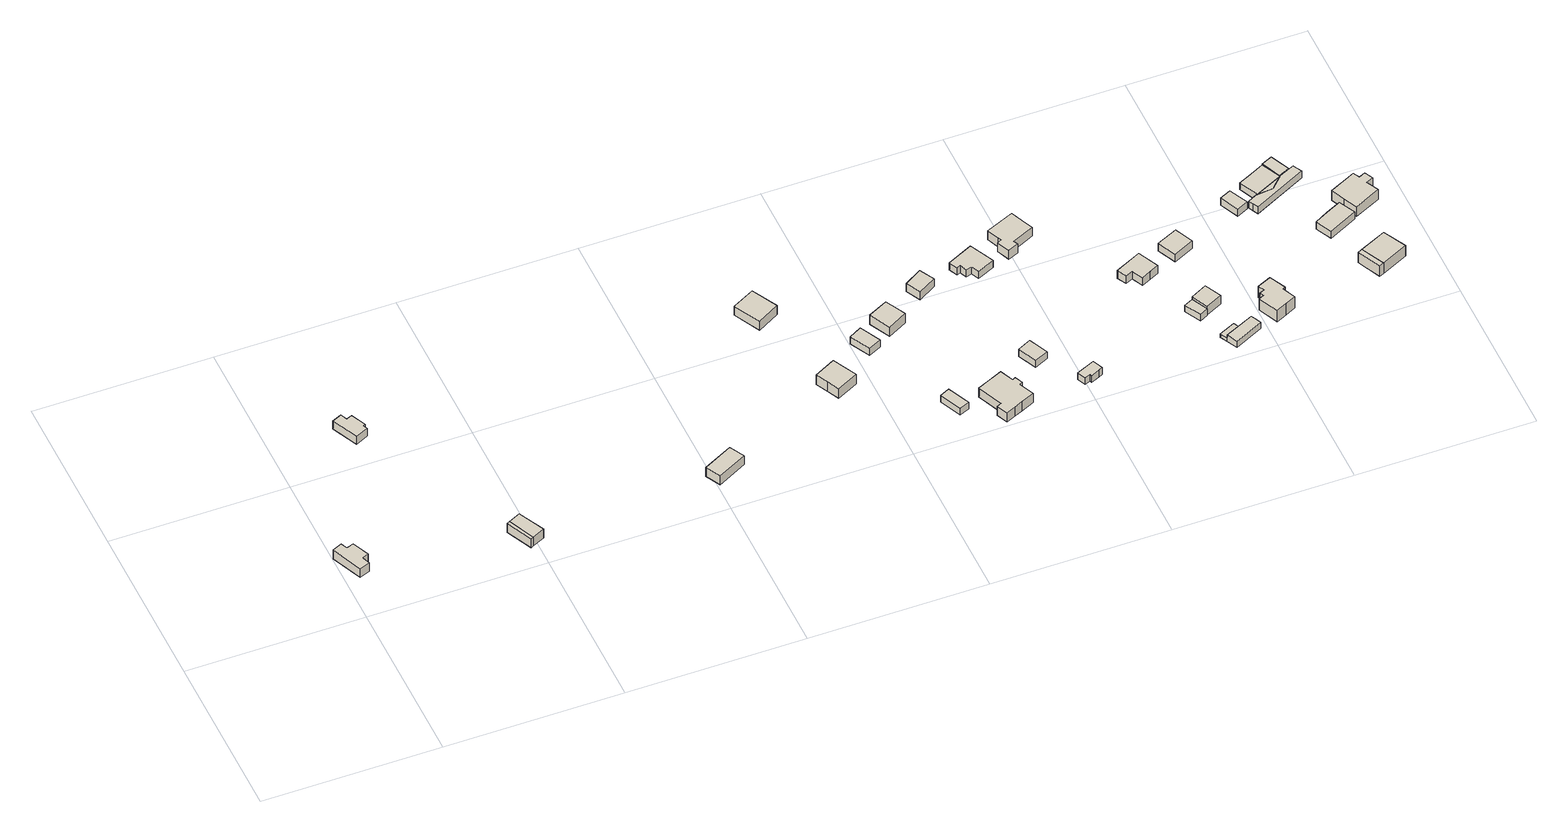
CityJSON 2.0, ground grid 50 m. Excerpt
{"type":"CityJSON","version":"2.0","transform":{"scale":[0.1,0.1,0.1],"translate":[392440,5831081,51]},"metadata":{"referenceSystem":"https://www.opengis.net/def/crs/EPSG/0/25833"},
"CityObjects":{
"building1":{"type":"Building","attributes":{"Gemeindeschluessel":"11000003","BezugspunktDach":"2200","function":"31001_1312","measuredHeight":3.21,"storeysAboveGround":1},"address":[{"country":"Germany","locality":"Berlin","thoroughfareNumber":"3","thoroughfareName":"Zypressenweg"}],"geometry":[{"type":"Solid","lod":"1","boundaries":[[[[0,1,2,3,4,5,6,7]],[[8,9,10,11,12,13,14,15]],[[8,15,7,6]],[[9,8,6,5]],[[10,9,5,4]],[[11,10,4,3]],[[12,11,3,2]],[[13,12,2,1]],[[14,13,1,0]],[[15,14,0,7]]]]}]},
"building2":{"type":"Building","attributes":{"Gemeindeschluessel":"11000003","BezugspunktDach":"2200","function":"31001_1312","measuredHeight":2.76,"storeysAboveGround":1},"address":[{"country":"Germany","locality":"Berlin","thoroughfareNumber":"6","thoroughfareName":"Zypressenweg"}],"geometry":[{"type":"Solid","lod":"1","boundaries":[[[[16,17,18,19,20,21,22,23]],[[24,25,26,27,28,29,30,31]],[[24,31,23,22]],[[25,24,22,21]],[[26,25,21,20]],[[27,26,20,19]],[[28,27,19,18]],[[29,28,18,17]],[[30,29,17,16]],[[31,30,16,23]]]]}]},
"building3":{"type":"Building","attributes":{"Gemeindeschluessel":"11000003","BezugspunktDach":"2200","function":"51009_1610","measuredHeight":3.26,"storeysAboveGround":0},"address":[{"country":"Germany","locality":"Berlin"}],"geometry":[{"type":"Solid","lod":"1","boundaries":[[[[32,33,34,35]],[[36,37,38,39]],[[36,39,35,34]],[[37,36,34,33]],[[38,37,33,32]],[[39,38,32,35]]]]}]},
"building4":{"type":"Building","attributes":{"Gemeindeschluessel":"11000003","BezugspunktDach":"2200","function":"31001_1312","measuredHeight":3.17,"storeysAboveGround":1},"address":[{"country":"Germany","locality":"Berlin","thoroughfareNumber":"27A","thoroughfareName":"Kapellenweg"}],"geometry":[{"type":"Solid","lod":"1","boundaries":[[[[33,40,41,34]],[[42,43,37,36]],[[42,36,34,41]],[[43,42,41,40]],[[37,43,40,33]],[[36,37,33,34]]]]}]},
"building5":{"type":"Building","attributes":{"Gemeindeschluessel":"11000003","BezugspunktDach":"2200","function":"31001_1312","measuredHeight":3.09,"storeysAboveGround":1},"address":[{"country":"Germany","locality":"Berlin","thoroughfareNumber":"7","thoroughfareName":"Bambusweg"}],"geometry":[{"type":"Solid","lod":"1","boundaries":[[[[44,45,46,47]],[[48,49,50,51]],[[48,51,47,46]],[[49,48,46,45]],[[50,49,45,44]],[[51,50,44,47]]]]}]},
"building6":{"type":"Building","attributes":{"Gemeindeschluessel":"11000003","BezugspunktDach":"2200","function":"31001_1010","measuredHeight":3.18,"storeysAboveGround":1},"address":[{"country":"Germany","locality":"Berlin","thoroughfareNumber":"31","thoroughfareName":"Kapellenweg"}],"geometry":[{"type":"Solid","lod":"1","boundaries":[[[[52,53,54,55]],[[56,57,58,59]],[[56,59,55,54]],[[57,56,54,53]],[[58,57,53,52]],[[59,58,52,55]]]]}]},
"building7":{"type":"Building","attributes":{"Gemeindeschluessel":"11000003","BezugspunktDach":"2200","function":"31001_1312","measuredHeight":4.72,"storeysAboveGround":1},"address":[{"country":"Germany","locality":"Berlin","thoroughfareNumber":"11","thoroughfareName":"Bambusweg"}],"geometry":[{"type":"Solid","lod":"1","boundaries":[[[[60,61,62,63,64,65]],[[66,67,68,69,70,71]],[[66,71,65,64]],[[67,66,64,63]],[[68,67,63,62]],[[69,68,62,61]],[[70,69,61,60]],[[71,70,60,65]]]]}]},
"building8":{"type":"Building","attributes":{"Gemeindeschluessel":"11000003","BezugspunktDach":"2200","function":"31001_2000","measuredHeight":2.55,"storeysAboveGround":1},"address":[{"country":"Germany","locality":"Berlin","thoroughfareNumber":"13 (1)","thoroughfareName":"Bambusweg"}],"geometry":[{"type":"Solid","lod":"1","boundaries":[[[[72,73,74,75]],[[76,77,78,79]],[[76,79,75,74]],[[77,76,74,73]],[[78,77,73,72]],[[79,78,72,75]]]]}]},
"building9":{"type":"Building","attributes":{"Gemeindeschluessel":"11000003","BezugspunktDach":"2200","function":"31001_2000","measuredHeight":2.41,"storeysAboveGround":1},"address":[{"country":"Germany","locality":"Berlin","thoroughfareNumber":"14 (1)","thoroughfareName":"Bambusweg"}],"geometry":[{"type":"Solid","lod":"1","boundaries":[[[[80,81,82,83]],[[84,85,86,87]],[[84,87,83,82]],[[85,84,82,81]],[[86,85,81,80]],[[87,86,80,83]]]]}]},
"building10":{"type":"Building","attributes":{"Gemeindeschluessel":"11000003","BezugspunktDach":"2200","function":"31001_1312","measuredHeight":3.28,"storeysAboveGround":1},"address":[{"country":"Germany","locality":"Berlin","thoroughfareNumber":"13","thoroughfareName":"Bambusweg"}],"geometry":[{"type":"Solid","lod":"1","boundaries":[[[[88,89,90,91]],[[92,93,94,95]],[[92,95,91,90]],[[93,92,90,89]],[[94,93,89,88]],[[95,94,88,91]]]]}]},
"building11":{"type":"Building","attributes":{"Gemeindeschluessel":"11000003","BezugspunktDach":"2200","function":"31001_1010","measuredHeight":4.49,"storeysAboveGround":1},"address":[{"country":"Germany","locality":"Berlin","thoroughfareNumber":"14","thoroughfareName":"Bambusweg"}],"geometry":[{"type":"Solid","lod":"1","boundaries":[[[[96,97,98,99,100,101,102,103,104,105,106,107,108]],[[109,110,111,112,113,114,115,116,117,118,119,120,121]],[[109,121,108,107]],[[110,109,107,106]],[[111,110,106,105]],[[112,111,105,104]],[[113,112,104,103]],[[114,113,103,102]],[[115,114,102,101]],[[116,115,101,100]],[[117,116,100,99]],[[118,117,99,98]],[[119,118,98,97]],[[120,119,97,96]],[[121,120,96,108]]]]}]},
"building12":{"type":"Building","attributes":{"Gemeindeschluessel":"11000003","BezugspunktDach":"2200","function":"31001_2000","measuredHeight":2.75,"storeysAboveGround":1},"address":[{"country":"Germany","locality":"Berlin","thoroughfareNumber":"15 (1)","thoroughfareName":"Bambusweg"}],"geometry":[{"type":"Solid","lod":"1","boundaries":[[[[122,123,124,125]],[[126,127,128,129]],[[126,129,125,124]],[[127,126,124,123]],[[128,127,123,122]],[[129,128,122,125]]]]}]},
"building13":{"type":"Building","attributes":{"Gemeindeschluessel":"11000003","BezugspunktDach":"2200","function":"31001_1312","measuredHeight":3.24,"storeysAboveGround":1},"address":[{"country":"Germany","locality":"Berlin","thoroughfareNumber":"16","thoroughfareName":"Bambusweg"}],"geometry":[{"type":"Solid","lod":"1","boundaries":[[[[130,131,132,133]],[[134,135,136,137]],[[134,137,133,132]],[[135,134,132,131]],[[136,135,131,130]],[[137,136,130,133]]]]}]},
"building14":{"type":"Building","attributes":{"Gemeindeschluessel":"11000003","BezugspunktDach":"2200","function":"31001_2463","measuredHeight":2.41,"storeysAboveGround":1},"address":[{"country":"Germany","locality":"Berlin","thoroughfareNumber":"4 (1)","thoroughfareName":"Heckenrosenweg"}],"geometry":[{"type":"Solid","lod":"1","boundaries":[[[[138,139,140,141,142,143,144]],[[145,146,147,148,149,150,151]],[[145,151,144,143]],[[146,145,143,142]],[[147,146,142,141]],[[148,147,141,140]],[[149,148,140,139]],[[150,149,139,138]],[[151,150,138,144]]]]}]},
"building15":{"type":"Building","attributes":{"Gemeindeschluessel":"11000003","BezugspunktDach":"2200","function":"31001_1312","measuredHeight":2.62,"storeysAboveGround":1},"address":[{"country":"Germany","locality":"Berlin","thoroughfareNumber":"15","thoroughfareName":"Bambusweg"}],"geometry":[{"type":"Solid","lod":"1","boundaries":[[[[152,153,154,155,156,157,158,159]],[[160,161,162,163,164,165,166,167]],[[160,167,159,158]],[[161,160,158,157]],[[162,161,157,156]],[[163,162,156,155]],[[164,163,155,154]],[[165,164,154,153]],[[166,165,153,152]],[[167,166,152,159]]]]}]},
"building16":{"type":"Building","attributes":{"Gemeindeschluessel":"11000003","BezugspunktDach":"2200","function":"31001_1312","measuredHeight":4.15,"storeysAboveGround":2},"address":[{"country":"Germany","locality":"Berlin","thoroughfareNumber":"17","thoroughfareName":"Bambusweg"}],"geometry":[{"type":"Solid","lod":"1","boundaries":[[[[168,169,170,171,172,173,174,175,176,177]],[[178,179,180,181,182,183,184,185,186,187]],[[178,187,177,176]],[[179,178,176,175]],[[180,179,175,174]],[[181,180,174,173]],[[182,181,173,172]],[[183,182,172,171]],[[184,183,171,170]],[[185,184,170,169]],[[186,185,169,168]],[[187,186,168,177]]]]}]},
"building17":{"type":"Building","attributes":{"Gemeindeschluessel":"11000003","BezugspunktDach":"2200","function":"31001_1312","measuredHeight":3.56,"storeysAboveGround":1},"address":[{"country":"Germany","locality":"Berlin","thoroughfareNumber":"1","thoroughfareName":"Heckenrosenweg"}],"geometry":[{"type":"Solid","lod":"1","boundaries":[[[[188,189,190,191,192,193,194,195]],[[196,197,198,199,200,201,202,203]],[[196,203,195,194]],[[197,196,194,193]],[[198,197,193,192]],[[199,198,192,191]],[[200,199,191,190]],[[201,200,190,189]],[[202,201,189,188]],[[203,202,188,195]]]]}]},
"building18":{"type":"Building","attributes":{"Gemeindeschluessel":"11000003","BezugspunktDach":"2200","function":"51009_1610","measuredHeight":2.27,"storeysAboveGround":0},"address":[{"country":"Germany","locality":"Berlin"}],"geometry":[{"type":"Solid","lod":"1","boundaries":[[[[204,205,206,207]],[[208,209,210,211]],[[208,211,207,206]],[[209,208,206,205]],[[210,209,205,204]],[[211,210,204,207]]]]}]},
"building19":{"type":"Building","attributes":{"Gemeindeschluessel":"11000003","BezugspunktDach":"2200","function":"31001_1312","measuredHeight":3.55,"storeysAboveGround":1},"address":[{"country":"Germany","locality":"Berlin","thoroughfareNumber":"3 (1)","thoroughfareName":"Heckenrosenweg"}],"geometry":[{"type":"Solid","lod":"1","boundaries":[[[[212,213,214,215,216]],[[217,218,219,220,221]],[[217,221,216,215]],[[218,217,215,214]],[[219,218,214,213]],[[220,219,213,212]],[[221,220,212,216]]]]}]},
"building20":{"type":"Building","attributes":{"Gemeindeschluessel":"11000003","function":"31001_1312"},"address":[{"country":"Germany","locality":"Berlin","thoroughfareNumber":"3","thoroughfareName":"Heckenrosenweg"}],"children":["building20-1","building20-2"]},
"building20-1":{"type":"BuildingPart","attributes":{"BezugspunktDach":"2200","measuredHeight":3.15,"storeysAboveGround":1},"parents":["building20"],"geometry":[{"type":"Solid","lod":"1","boundaries":[[[[222,223,224,225,226]],[[227,228,229,230,231]],[[227,231,226,225],[232,233,234,231]],[[228,227,225,224]],[[229,228,224,223]],[[230,229,223,222]],[[231,230,222,226]],[[233,232,231,234]]]]}]},
"building20-2":{"type":"BuildingPart","attributes":{"BezugspunktDach":"2200","measuredHeight":1.29,"storeysAboveGround":1},"parents":["building20"],"geometry":[{"type":"Solid","lod":"1","boundaries":[[[[234,233,235,236]],[[237,232,231,238]],[[237,238,236,235]],[[232,237,235,233]],[[238,231,234,236]],[[231,232,233,234]]]]}]},
"building21":{"type":"Building","attributes":{"Gemeindeschluessel":"11000003","BezugspunktDach":"2200","function":"31001_1312","measuredHeight":3.39,"storeysAboveGround":1},"address":[{"country":"Germany","locality":"Berlin","thoroughfareNumber":"2","thoroughfareName":"Feuerdornweg"}],"geometry":[{"type":"Solid","lod":"1","boundaries":[[[[239,240,241,242,243]],[[244,245,246,247,248]],[[244,248,243,242]],[[245,244,242,241]],[[246,245,241,240]],[[247,246,240,239]],[[248,247,239,243]]]]}]},
"building22":{"type":"Building","attributes":{"Gemeindeschluessel":"11000003","BezugspunktDach":"2200","function":"31001_1010","measuredHeight":6.15,"storeysAboveGround":1},"address":[{"country":"Germany","locality":"Berlin","thoroughfareNumber":"4","thoroughfareName":"Feuerdornweg"}],"geometry":[{"type":"Solid","lod":"1","boundaries":[[[[249,250,251,252,253,254,255,256,257,258,259,260]],[[261,262,263,264,265,266,267,268,269,270,271,272]],[[261,272,260,259]],[[262,261,259,258]],[[263,262,258,257]],[[264,263,257,256]],[[265,264,256,255]],[[266,265,255,254]],[[267,266,254,253]],[[268,267,253,252]],[[269,268,252,251]],[[270,269,251,250]],[[271,270,250,249]],[[272,271,249,260]]]]}]},
"building23":{"type":"Building","attributes":{"Gemeindeschluessel":"11000003","BezugspunktDach":"2200","function":"31001_2463","measuredHeight":2.42,"storeysAboveGround":1},"address":[{"country":"Germany","locality":"Berlin","thoroughfareNumber":"24 (1)","thoroughfareName":"Bambusweg"}],"geometry":[{"type":"Solid","lod":"1","boundaries":[[[[273,274,275,276]],[[277,278,279,280]],[[277,280,276,275]],[[278,277,275,274]],[[279,278,274,273]],[[280,279,273,276]]]]}]},
"building24":{"type":"Building","attributes":{"Gemeindeschluessel":"11000003","function":"31001_1010"},"address":[{"country":"Germany","locality":"Berlin","thoroughfareNumber":"24","thoroughfareName":"Bambusweg"}],"children":["building24-1","building24-2"]},
"building24-1":{"type":"BuildingPart","attributes":{"BezugspunktDach":"2200","measuredHeight":2.84,"storeysAboveGround":1},"parents":["building24"],"geometry":[{"type":"Solid","lod":"1","boundaries":[[[[281,282,283,284,285,286,287,288]],[[289,290,291,292,293,294,295,296]],[[289,296,288,287]],[[290,289,287,286]],[[291,290,286,285]],[[292,291,285,284]],[[293,292,284,283]],[[294,293,283,282]],[[295,294,282,281]],[[296,295,281,288]]]]}]},
"building24-2":{"type":"BuildingPart","attributes":{"BezugspunktDach":"2200","measuredHeight":2.84,"storeysAboveGround":1},"parents":["building24"],"geometry":[{"type":"Solid","lod":"1","boundaries":[[[[297,298,299,300,301,302,303,285,284,282,281,304]],[[295,294,292,291,305,306,307,308,309,310,311,312]],[[295,312,304,281]],[[294,295,281,282]],[[292,294,282,284]],[[291,292,284,285]],[[305,291,285,303]],[[306,305,303,302]],[[307,306,302,301]],[[308,307,301,300]],[[309,308,300,299]],[[310,309,299,298]],[[311,310,298,297]],[[312,311,297,304]]]]}]},
"building25":{"type":"Building","attributes":{"Gemeindeschluessel":"11000003","BezugspunktDach":"2200","function":"51009_1610","measuredHeight":3.71,"storeysAboveGround":0},"address":[{"country":"Germany","locality":"Berlin"}],"geometry":[{"type":"Solid","lod":"1","boundaries":[[[[313,314,315,316]],[[317,318,319,320]],[[317,320,316,315]],[[318,317,315,314]],[[319,318,314,313]],[[320,319,313,316]]]]}]},
"building26":{"type":"Building","attributes":{"Gemeindeschluessel":"11000003","BezugspunktDach":"2200","function":"51009_1610","measuredHeight":2.75,"storeysAboveGround":0},"address":[{"country":"Germany","locality":"Berlin"}],"geometry":[{"type":"Solid","lod":"1","boundaries":[[[[321,322,323,324]],[[325,326,327,328]],[[325,328,324,323]],[[326,325,323,322]],[[327,326,322,321]],[[328,327,321,324]]]]}]},
"building27":{"type":"Building","attributes":{"Gemeindeschluessel":"11000003","BezugspunktDach":"2200","function":"31001_1312","measuredHeight":3.32,"storeysAboveGround":1},"address":[{"country":"Germany","locality":"Berlin","thoroughfareNumber":"3","thoroughfareName":"Feuerdornweg"}],"geometry":[{"type":"Solid","lod":"1","boundaries":[[[[329,330,331,332,333]],[[334,335,336,337,338]],[[334,338,333,332]],[[335,334,332,331]],[[336,335,331,330]],[[337,336,330,329]],[[338,337,329,333]]]]}]},
"building28":{"type":"Building","attributes":{"Gemeindeschluessel":"11000003","BezugspunktDach":"2200","function":"31001_1312","measuredHeight":3.72,"storeysAboveGround":1},"address":[{"country":"Germany","locality":"Berlin","thoroughfareNumber":"5","thoroughfareName":"Feuerdornweg"}],"geometry":[{"type":"Solid","lod":"1","boundaries":[[[[314,339,340,315]],[[341,342,343,344]],[[341,344,315,340]],[[342,341,340,339]],[[343,342,339,314]],[[344,343,314,315]]]]}]},
"building29":{"type":"Building","attributes":{"Gemeindeschluessel":"11000003","BezugspunktDach":"2200","function":"31001_1010","measuredHeight":4.43,"storeysAboveGround":1},"address":[{"country":"Germany","locality":"Berlin","thoroughfareNumber":"4","thoroughfareName":"Kirschlorbeerweg"}],"geometry":[{"type":"Solid","lod":"1","boundaries":[[[[345,346,347,348,349,350,351,352,353,354]],[[355,356,357,358,359,360,361,362,363,364]],[[355,364,354,353]],[[356,355,353,352]],[[357,356,352,351]],[[358,357,351,350]],[[359,358,350,349]],[[360,359,349,348]],[[361,360,348,347]],[[362,361,347,346]],[[363,362,346,345]],[[364,363,345,354]]]]}]}
},
"vertices":[
[40,134,35],[69,145,35],[60,167,35],[78,175,35],[57,223,35],[37,215,35],[29,234,35],[2,222,35],[29,234,3],[37,215,3],[57,223,3],[78,175,3],[60,167,3],[69,145,3],[40,134,3],[2,222,3],
[214,575,30],[250,592,30],[245,604,30],[251,607,30],[231,649,30],[215,642,30],[207,661,30],[180,649,30],[207,661,2],[215,642,2],[231,649,2],[251,607,2],[245,604,2],[250,592,2],[214,575,2],[180,649,2],
[480,66,34],[487,69,34],[453,144,34],[445,140,34],[453,144,2],[487,69,2],[480,66,2],[445,140,2],
[522,86,34],[486,160,34],[486,160,2],[522,86,2],
[1006,84,37],[1090,127,37],[1067,169,37],[984,126,37],[1067,169,6],[1090,127,6],[1006,84,6],[984,126,6],
[1310,552,37],[1372,587,37],[1334,660,37],[1271,627,37],[1334,660,5],[1372,587,5],[1310,552,5],[1271,627,5],
[1384,285,40],[1401,251,40],[1462,282,40],[1444,316,40],[1427,350,40],[1367,319,40],[1427,350,6],[1444,316,6],[1462,282,6],[1401,251,6],[1384,285,6],[1367,319,6],
[1532,361,31],[1568,379,31],[1538,438,31],[1502,419,31],[1538,438,6],[1568,379,6],[1532,361,6],[1502,419,6],
[1660,74,34],[1688,86,34],[1659,149,34],[1632,136,34],[1659,149,10],[1688,86,10],[1660,74,10],[1632,136,10],
[1604,402,41],[1659,432,41],[1630,490,41],[1574,462,41],[1630,490,8],[1659,432,8],[1604,402,8],[1574,462,8],
[1759,43,43],[1746,37,43],[1760,5,43],[1787,18,43],[1810,28,43],[1847,44,43],[1828,87,43],[1837,91,43],[1827,113,43],[1818,109,43],[1801,147,43],[1764,131,43],[1728,115,43],[1764,131,10],[1801,147,10],[1818,109,10],[1827,113,10],[1837,91,10],[1828,87,10],[1847,44,10],[1810,28,10],[1787,18,10],[1760,5,10],[1746,37,10],[1759,43,10],[1728,115,10],
[1725,493,36],[1776,522,36],[1753,564,36],[1704,534,36],[1753,564,8],[1776,522,8],[1725,493,8],[1704,534,8],
[1901,155,36],[1940,173,36],[1914,228,36],[1876,209,36],[1914,228,11],[1940,173,11],[1901,155,11],[1876,209,11],
[1993,51,35],[2009,58,35],[2011,52,35],[2036,63,35],[2047,68,35],[2034,98,35],[1982,75,35],[2034,98,11],[2047,68,11],[2036,63,11],[2011,52,11],[2009,58,11],[1993,51,11],[1982,75,11],
[1846,540,32],[1856,544,32],[1865,524,32],[1881,529,32],[1891,507,32],[1940,529,32],[1907,598,32],[1835,564,32],[1907,598,6],[1940,529,6],[1891,507,6],[1881,529,6],[1865,524,6],[1856,544,6],[1846,540,6],[1835,564,6],
[1980,591,39],[1984,582,39],[1972,576,39],[1988,540,39],[2017,552,39],[2012,564,39],[2074,593,39],[2059,626,39],[2045,659,39],[1965,625,39],[2045,659,7],[2059,626,7],[2074,593,7],[2012,564,7],[2017,552,7],[1988,540,7],[1972,576,7],[1984,582,7],[1980,591,7],[1965,625,7],
[2227,343,38],[2248,352,38],[2263,320,38],[2289,333,38],[2315,346,38],[2287,405,38],[2261,392,38],[2214,369,38],[2261,392,10],[2287,405,10],[2315,346,10],[2289,333,10],[2263,320,10],[2248,352,10],[2227,343,10],[2214,369,10],
[2349,147,34],[2373,159,34],[2350,205,34],[2325,193,34],[2350,205,11],[2373,159,11],[2349,147,11],[2325,193,11],
[2373,159,43],[2419,182,43],[2396,229,43],[2373,217,43],[2350,205,43],[2373,217,12],[2396,229,12],[2419,182,12],[2373,159,12],[2350,205,12],
[2398,24,34],[2479,63,34],[2472,78,34],[2465,92,34],[2383,54,34],[2465,92,11],[2472,78,11],[2479,63,11],[2398,24,11],[2383,54,11],[2428,75,11],[2428,75,24],[2383,54,24],
[2418,95,24],[2373,74,24],[2418,95,11],[2373,74,11],
[2372,367,36],[2430,394,36],[2418,421,36],[2406,447,36],[2347,420,36],[2406,447,9],[2418,421,9],[2430,394,9],[2372,367,9],[2347,420,9],
[2527,69,52],[2557,83,52],[2587,97,52],[2570,134,52],[2577,138,52],[2555,184,52],[2517,167,52],[2516,167,52],[2524,149,52],[2510,143,52],[2516,132,52],[2501,125,52],[2516,132,11],[2510,143,11],[2524,149,11],[2516,167,11],[2517,167,11],[2555,184,11],[2577,138,11],[2570,134,11],[2587,97,11],[2557,83,11],[2527,69,11],[2501,125,11],
[2580,454,35],[2612,470,35],[2587,523,35],[2555,508,35],[2587,523,10],[2612,470,10],[2580,454,10],[2555,508,10],
[2647,487,33],[2647,486,33],[2692,491,33],[2724,523,33],[2724,524,33],[2698,578,33],[2660,559,33],[2622,541,33],[2660,559,9],[2698,578,9],[2724,524,9],[2724,523,9],[2692,491,9],[2647,486,9],[2647,487,9],[2622,541,9],
[2624,458,33],[2631,444,33],[2782,519,33],[2776,532,33],[2775,533,33],[2770,545,33],[2754,538,33],[2617,472,33],[2754,538,9],[2770,545,9],[2775,533,9],[2776,532,9],[2782,519,9],[2631,444,9],[2624,458,9],[2617,472,9],
[2829,119,47],[2842,125,47],[2810,191,47],[2797,185,47],[2810,191,10],[2842,125,10],[2829,119,10],[2797,185,10],
[2724,524,36],[2754,538,36],[2729,592,36],[2698,578,36],[2729,592,8],[2754,538,8],[2724,524,8],[2698,578,8],
[2768,290,36],[2849,331,36],[2826,377,36],[2785,357,36],[2745,336,36],[2785,357,10],[2826,377,10],[2849,331,10],[2768,290,10],[2745,336,10],
[2917,161,47],[2884,226,47],[2884,226,9],[2917,161,9],[2842,125,9],[2810,191,9],
[2839,376,45],[2857,338,45],[2931,373,45],[2914,407,45],[2934,416,45],[2932,421,45],[2922,441,45],[2904,432,45],[2895,451,45],[2821,415,45],[2895,451,10],[2904,432,10],[2922,441,10],[2932,421,10],[2934,416,10],[2914,407,10],[2931,373,10],[2857,338,10],[2839,376,10],[2821,415,10]
]}
